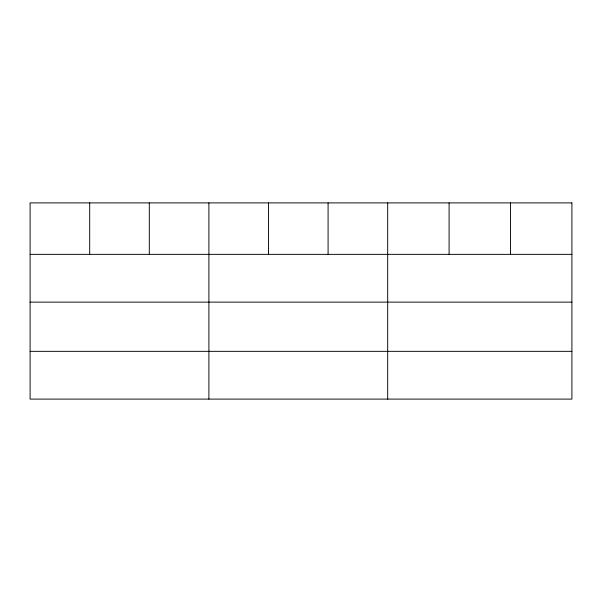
<?xml version="1.0" encoding="UTF-8"?>
<svg xmlns="http://www.w3.org/2000/svg" width="602" height="602" viewBox="0 0 602 602"><rect width="100%" height="100%" fill="white"/><g stroke="black" fill="none" stroke-linecap="round" stroke-linejoin="round"><path stroke-width="0.9" d="M30.1 254.36L571.9 254.36M30.1 302.129L571.9 302.129M30.1 351.335L571.9 351.335M510.496 202.897L510.496 254.36M449.092 202.897L449.092 254.36M387.688 202.897L387.688 399.103M328.09 202.897L328.09 254.36M268.492 202.897L268.492 254.36M208.894 202.897L208.894 399.103M149.296 202.897L149.296 254.36M89.698 202.897L89.698 254.36M571.9 202.897L30.1 202.897L30.1 399.103L571.9 399.103L571.9 202.897"/></g></svg>
